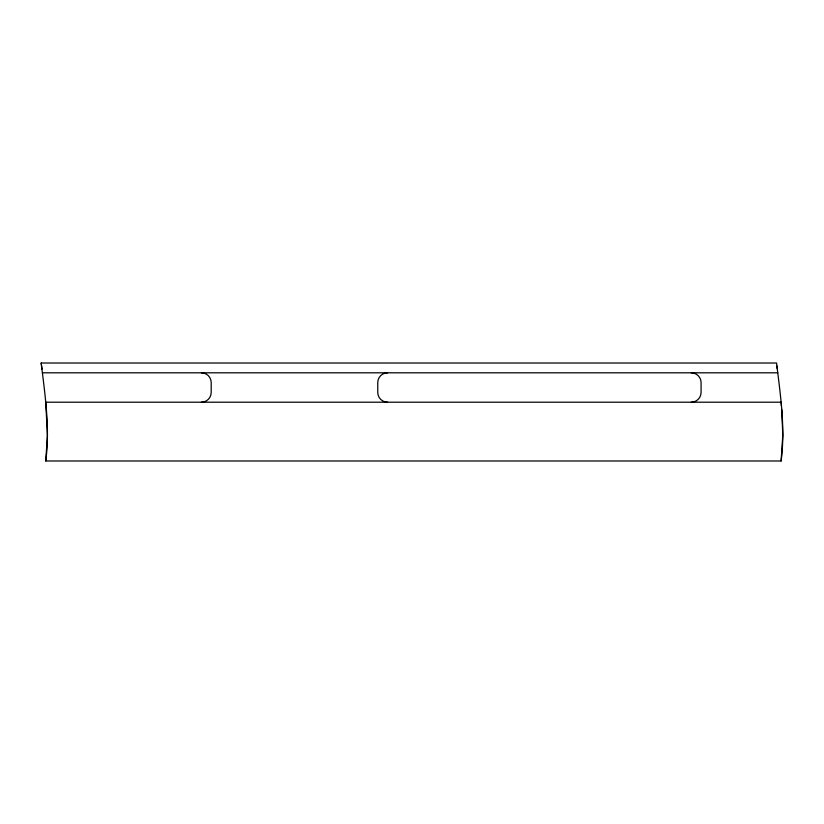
<?xml version="1.0" encoding="UTF-8"?>
<svg xmlns="http://www.w3.org/2000/svg" width="824" height="824" viewBox="0 0 824 824"><rect width="100%" height="100%" fill="white"/><g stroke="black" fill="none" stroke-linecap="round" stroke-linejoin="round"><path stroke-width="1.24" d="M781.749 409.477L782.8 435.185L781.121 460.987L45.753 460.987C50.068 428.326 45.104 395.448 41.2 363.013L776.569 363.013L777.279 368.864M781.121 460.987C785.159 430.375 781.07 399.527 777.31 369.121L776.939 366.052M45.753 460.987L47.431 435.185L45.742 402.205L781.121 402.205L781.451 405.841M42.395 372.808L777.763 372.808M41.561 366.052L41.942 369.121M41.488 365.444L41.2 363.013M691.274 402.205A9.795 9.795 0 0 0 701.08 392.409L701.08 382.604A9.795 9.795 0 0 0 691.274 372.808M387.558 372.808A9.795 9.795 0 0 0 377.763 382.604L377.763 392.409A9.795 9.795 0 0 0 387.558 402.205M201.406 402.205A9.795 9.795 0 0 0 211.202 392.409L211.202 382.604A9.795 9.795 0 0 0 201.406 372.808"/></g></svg>
